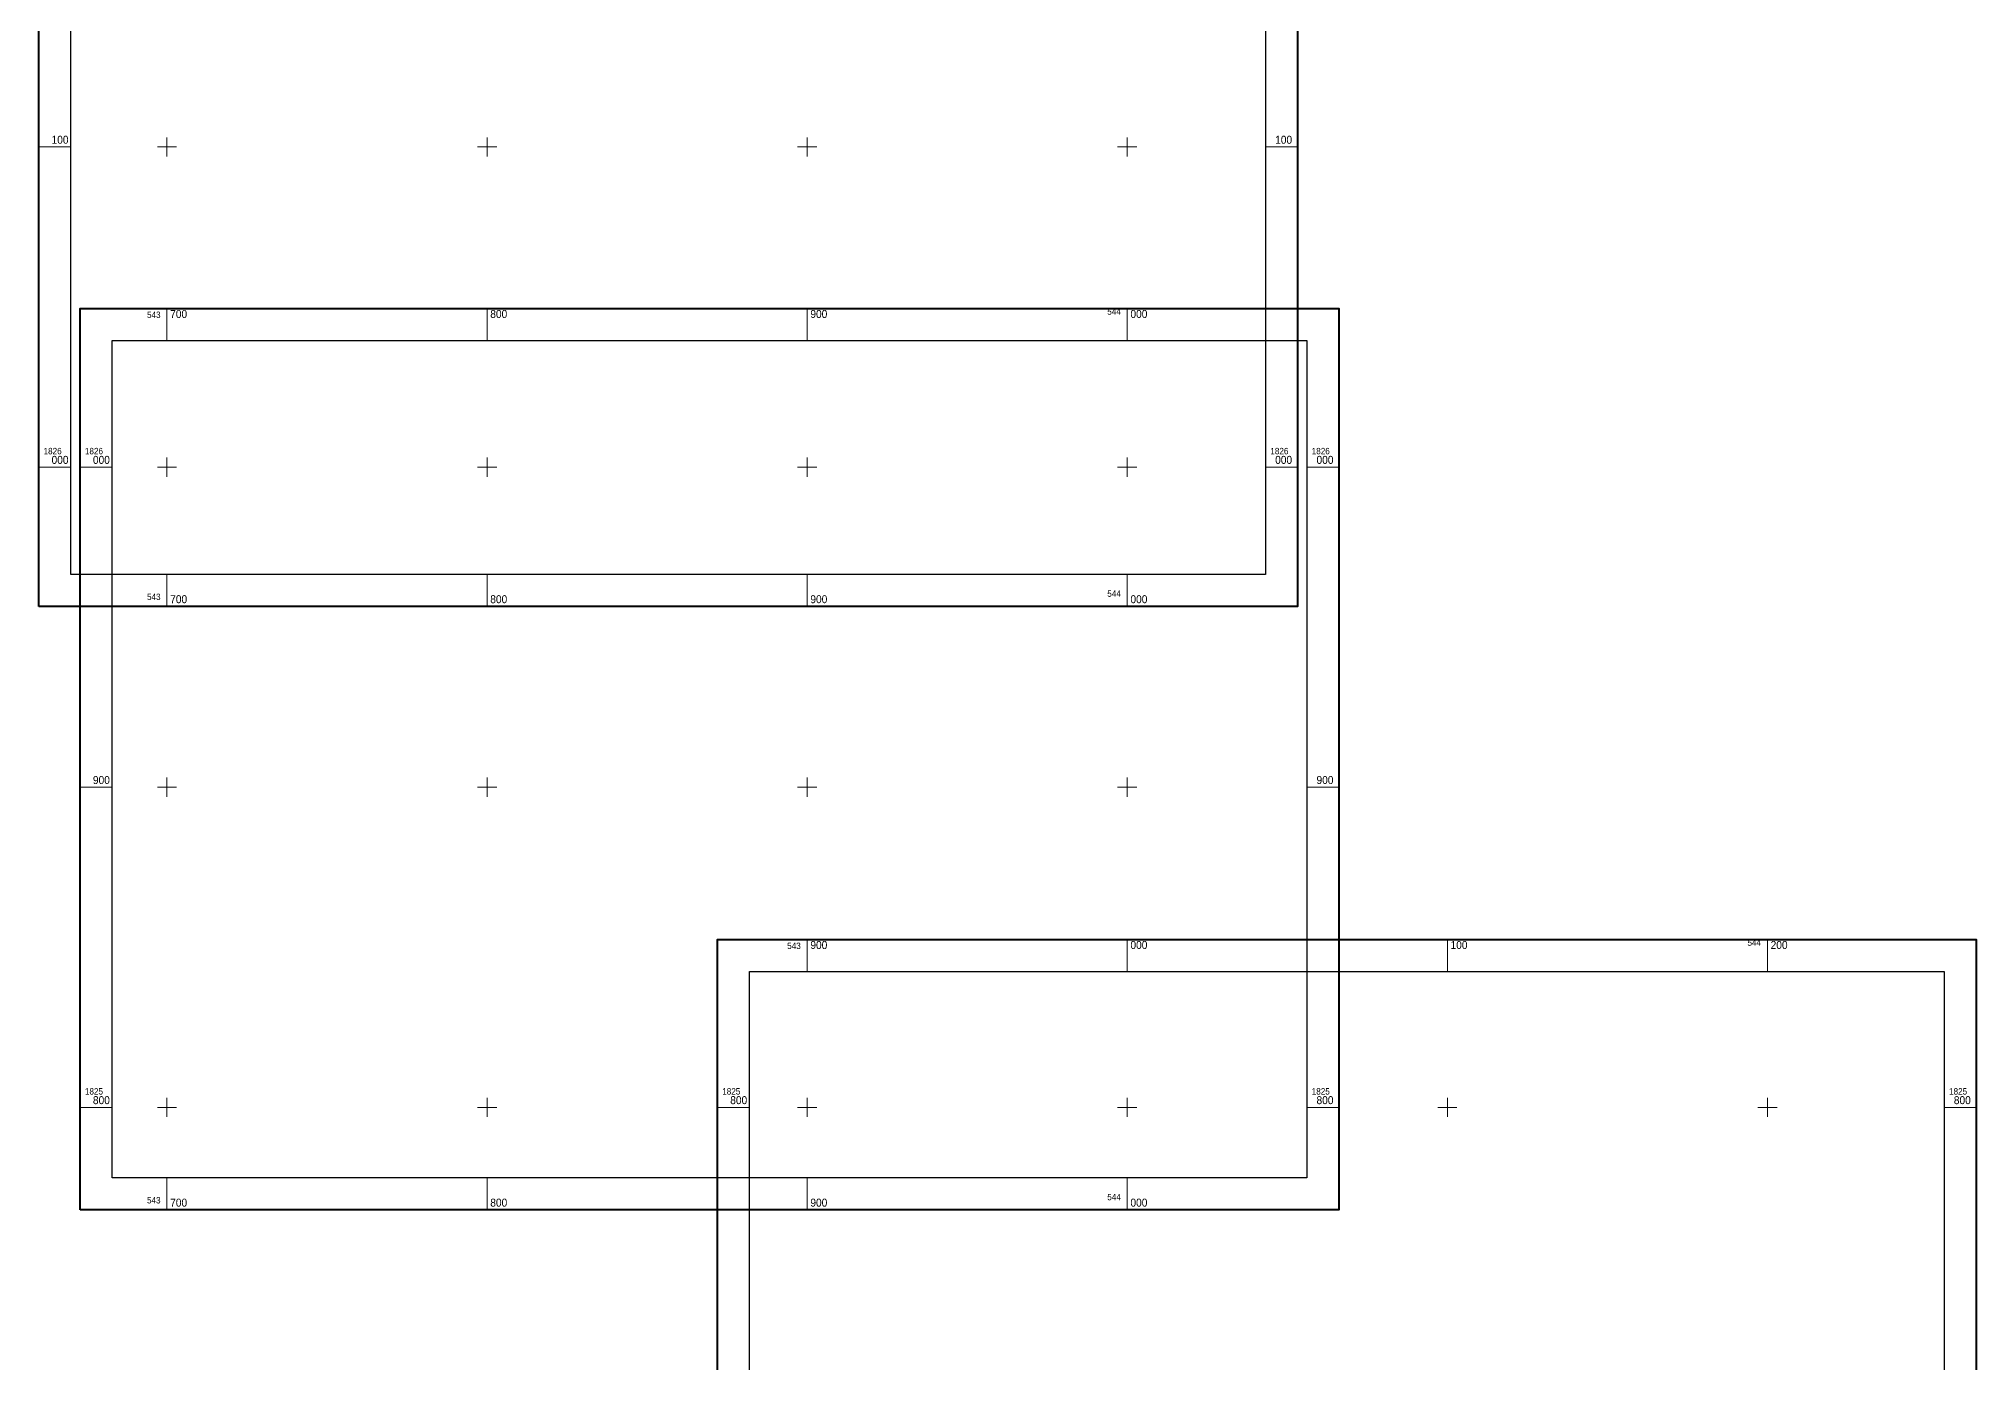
# Model space of a CAD drawing. Header units: metres. Extents: x 542869 to 545424, y 1823472 to 1835781.
# Drawn here: x 543660 to 544265, y 1825720 to 1826134 of the extents above; entities that cross this region are included whole.
import ezdxf
from ezdxf.enums import TextEntityAlignment as Align

# ---------------------------------------------------------------- set-up
doc = ezdxf.new("R2010")
doc.units = ezdxf.units.M
for name, color, linetype, lineweight in [('54', 7, 'Continuous', 13), ('55', 7, 'Continuous', 13), ('56', 7, 'Continuous', 13)]:
    doc.layers.add(name, color=color, linetype=linetype, lineweight=lineweight)

msp = doc.modelspace()

# ---------------------------------------------------------------- linework, layer by layer
at = {"layer": '54'}
for p, q in [((543659.94, 1826100), (543669.94, 1826100)), ((543697, 1826100), (543703, 1826100)), ((543700, 1826097), (543700, 1826103)), ((543797, 1826100), (543803, 1826100)), ((543800, 1826097), (543800, 1826103)), ((543897, 1826100), (543903, 1826100)), ((543900, 1826097), (543900, 1826103)), ((543997, 1826100), (544003, 1826100)), ((544000, 1826097), (544000, 1826103)), ((544043.21, 1826100), (544053.21, 1826100)), ((543700, 1825997), (543700, 1826003)), ((543800, 1825997), (543800, 1826003)), ((543900, 1825997), (543900, 1826003)), ((544000, 1825997), (544000, 1826003)), ((543659.94, 1826000), (543669.94, 1826000)), ((543697, 1826000), (543703, 1826000)), ((543797, 1826000), (543803, 1826000)), ((543897, 1826000), (543903, 1826000)), ((543997, 1826000), (544003, 1826000)), ((544043.21, 1826000), (544053.21, 1826000)), ((543700, 1825956.48), (543700, 1825966.48)), ((543800, 1825956.48), (543800, 1825966.48)), ((543900, 1825956.48), (543900, 1825966.48)), ((544000, 1825956.48), (544000, 1825966.48))]:
    msp.add_line(p, q, dxfattribs=at)
at = {"layer": '54', "lineweight": 40}
msp.add_lwpolyline([(543659.94, 1825956.48), (543659.94, 1826238.07), (544053.21, 1826238.07), (544053.21, 1825956.48)], close=True, dxfattribs=at)
at = {"layer": '54', "lineweight": 25}
msp.add_lwpolyline([(543669.94, 1825966.48), (543669.94, 1826228.07), (544043.21, 1826228.07), (544043.21, 1825966.48)], close=True, dxfattribs=at)
at = {"layer": '55'}
for p, q in [((543700, 1826039.58), (543700, 1826049.58)), ((543800, 1826039.58), (543800, 1826049.58)), ((543900, 1826039.58), (543900, 1826049.58)), ((544000, 1826039.58), (544000, 1826049.58)), ((543700, 1825997), (543700, 1826003)), ((543800, 1825997), (543800, 1826003)), ((543900, 1825997), (543900, 1826003)), ((544000, 1825997), (544000, 1826003)), ((543672.86, 1826000), (543682.86, 1826000)), ((543697, 1826000), (543703, 1826000)), ((543797, 1826000), (543803, 1826000)), ((543897, 1826000), (543903, 1826000)), ((543997, 1826000), (544003, 1826000)), ((544056.13, 1826000), (544066.13, 1826000)), ((543672.86, 1825900), (543682.86, 1825900)), ((543697, 1825900), (543703, 1825900)), ((543700, 1825897), (543700, 1825903)), ((543797, 1825900), (543803, 1825900)), ((543800, 1825897), (543800, 1825903)), ((543897, 1825900), (543903, 1825900)), ((543900, 1825897), (543900, 1825903)), ((543997, 1825900), (544003, 1825900)), ((544000, 1825897), (544000, 1825903)), ((544056.13, 1825900), (544066.13, 1825900)), ((543700, 1825797), (543700, 1825803)), ((543800, 1825797), (543800, 1825803)), ((543900, 1825797), (543900, 1825803)), ((544000, 1825797), (544000, 1825803)), ((543672.86, 1825800), (543682.86, 1825800)), ((543697, 1825800), (543703, 1825800)), ((543797, 1825800), (543803, 1825800)), ((543897, 1825800), (543903, 1825800)), ((543997, 1825800), (544003, 1825800)), ((544056.13, 1825800), (544066.13, 1825800)), ((543700, 1825767.99), (543700, 1825777.99)), ((543800, 1825767.99), (543800, 1825777.99)), ((543900, 1825767.99), (543900, 1825777.99)), ((544000, 1825767.99), (544000, 1825777.99))]:
    msp.add_line(p, q, dxfattribs=at)
at = {"layer": '55', "lineweight": 40}
msp.add_lwpolyline([(543672.86, 1825767.99), (543672.86, 1826049.58), (544066.13, 1826049.58), (544066.13, 1825767.99)], close=True, dxfattribs=at)
at = {"layer": '55', "lineweight": 25}
msp.add_lwpolyline([(543682.86, 1825777.99), (543682.86, 1826039.58), (544056.13, 1826039.58), (544056.13, 1825777.99)], close=True, dxfattribs=at)
at = {"layer": '56'}
for p, q in [((543900, 1825842.47), (543900, 1825852.47)), ((544000, 1825842.47), (544000, 1825852.47)), ((544100, 1825842.47), (544100, 1825852.47)), ((544200, 1825842.47), (544200, 1825852.47)), ((543900, 1825797), (543900, 1825803)), ((544000, 1825797), (544000, 1825803)), ((544100, 1825797), (544100, 1825803)), ((544200, 1825797), (544200, 1825803)), ((543871.97, 1825800), (543881.97, 1825800)), ((543897, 1825800), (543903, 1825800)), ((543997, 1825800), (544003, 1825800)), ((544097, 1825800), (544103, 1825800)), ((544197, 1825800), (544203, 1825800)), ((544255.24, 1825800), (544265.24, 1825800))]:
    msp.add_line(p, q, dxfattribs=at)
at = {"layer": '56', "lineweight": 40}
msp.add_lwpolyline([(543871.97, 1825570.88), (543871.97, 1825852.47), (544265.24, 1825852.47), (544265.24, 1825570.88)], close=True, dxfattribs=at)
at = {"layer": '56', "lineweight": 25}
msp.add_lwpolyline([(543881.97, 1825580.88), (543881.97, 1825842.47), (544255.24, 1825842.47), (544255.24, 1825580.88)], close=True, dxfattribs=at)

# ---------------------------------------------------------------- texts
at = {"layer": '54', "width": 0.95}
for s, height, p in [('100', 2.5, (543663.94, 1826101)), ('100', 2.5, (544046.21, 1826101)), ('1826', 2, (543661.44, 1826004)), ('000', 2.5, (543663.94, 1826001)), ('1826', 2, (544044.71, 1826004)), ('000', 2.5, (544046.21, 1826001)), ('700', 2.5, (543701, 1825957.48)), ('800', 2.5, (543801, 1825957.48)), ('900', 2.5, (543901, 1825957.48)), ('000', 2.5, (544001, 1825957.48))]:
    msp.add_text(s, height=height, dxfattribs=at).set_placement(p)
for s, p in [('543', (543698, 1825958.48)), ('544', (543998, 1825959.48))]:
    msp.add_text(s, height=2, dxfattribs=at).set_placement(p, align=Align.RIGHT)
at = {"layer": '55', "width": 0.95}
for s, p in [('543', (543698, 1826046.58)), ('544', (543998, 1826047.58)), ('544', (543998, 1825770.99)), ('543', (543698, 1825769.99))]:
    msp.add_text(s, height=2, dxfattribs=at).set_placement(p, align=Align.RIGHT)
for s, height, p in [('700', 2.5, (543701, 1826046.58)), ('800', 2.5, (543801, 1826046.58)), ('900', 2.5, (543901, 1826046.58)), ('000', 2.5, (544001, 1826046.58)), ('1826', 2, (543674.36, 1826004)), ('000', 2.5, (543676.86, 1826001)), ('1826', 2, (544057.63, 1826004)), ('000', 2.5, (544059.13, 1826001)), ('900', 2.5, (543676.86, 1825901)), ('900', 2.5, (544059.13, 1825901)), ('1825', 2, (543674.36, 1825804)), ('800', 2.5, (543676.86, 1825801)), ('1825', 2, (544057.63, 1825804)), ('800', 2.5, (544059.13, 1825801)), ('700', 2.5, (543701, 1825768.99)), ('800', 2.5, (543801, 1825768.99)), ('900', 2.5, (543901, 1825768.99)), ('000', 2.5, (544001, 1825768.99))]:
    msp.add_text(s, height=height, dxfattribs=at).set_placement(p)
at = {"layer": '56', "width": 0.95}
for s, p in [('543', (543898, 1825849.47)), ('544', (544198, 1825850.47))]:
    msp.add_text(s, height=2, dxfattribs=at).set_placement(p, align=Align.RIGHT)
for s, height, p in [('900', 2.5, (543901, 1825849.47)), ('000', 2.5, (544001, 1825849.47)), ('100', 2.5, (544101, 1825849.47)), ('200', 2.5, (544201, 1825849.47)), ('1825', 2, (543873.47, 1825804)), ('800', 2.5, (543875.97, 1825801)), ('1825', 2, (544256.74, 1825804)), ('800', 2.5, (544258.24, 1825801))]:
    msp.add_text(s, height=height, dxfattribs=at).set_placement(p)

doc.saveas('drawing.dxf')
